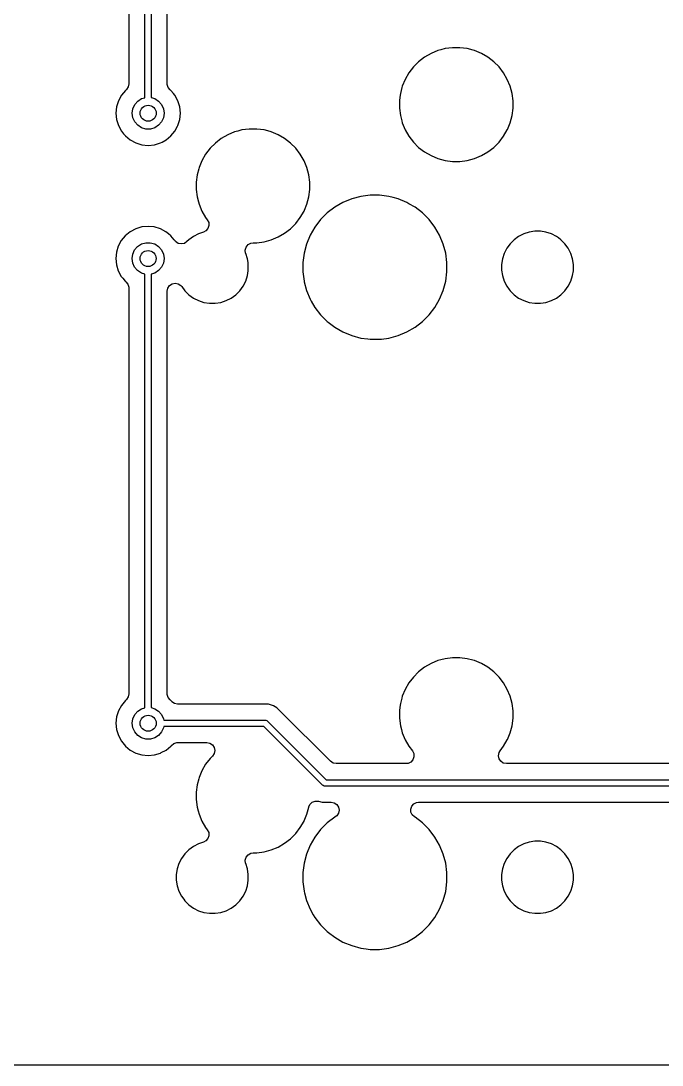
# Model space of a CAD drawing. Extents: x 17 to 170, y -181 to -32.
# Drawn here: x 57.27 to 77.3, y -113.8 to -81.19 of the extents above; entities that cross this region are included whole.
import ezdxf

# ---------------------------------------------------------------- set-up
doc = ezdxf.new("R2010")
doc.units = 0
doc.layers.add('BLACK', color=7, linetype='CONTINUOUS')

msp = doc.modelspace()

# ---------------------------------------------------------------- linework, layer by layer
at = {"layer": 'BLACK', "linetype": 'CONTINUOUS'}
for p, q in [((61.138174, -83.590678), (61.138174, -70.050393)), ((61.338174, -70.050393), (61.338174, -83.588533)), ((60.637674, -70.483192), (60.637674, -83.159804)), ((61.838674, -83.15381), (61.838674, -70.580516)), ((70.293051, -82.12012), (70.078041, -82.209179)), ((70.383832, -82.095795), (70.293051, -82.12012)), ((70.517874, -82.059879), (70.383832, -82.095795)), ((70.517878, -82.059878), (70.517874, -82.059879)), ((70.51788, -82.059878), (70.517878, -82.059878)), ((70.748628, -82.0295), (70.51788, -82.059878)), ((70.981372, -82.0295), (70.748628, -82.0295)), ((71.212119, -82.059878), (70.981372, -82.0295)), ((71.212126, -82.059879), (71.212119, -82.059878)), ((71.39675, -82.109349), (71.212126, -82.059879)), ((71.436948, -82.12012), (71.39675, -82.109349)), ((71.651958, -82.209179), (71.436948, -82.12012)), ((69.691815, -82.467247), (69.527247, -82.631815)), ((69.691819, -82.467244), (69.691815, -82.467247)), ((69.876467, -82.325558), (69.691819, -82.467244)), ((70.078032, -82.209184), (69.876467, -82.325558)), ((70.078041, -82.209179), (70.078032, -82.209184)), ((71.651967, -82.209184), (71.651958, -82.209179)), ((71.651969, -82.209185), (71.651967, -82.209184)), ((71.853532, -82.325558), (71.651969, -82.209185)), ((72.038181, -82.467244), (71.853532, -82.325558)), ((72.202756, -82.631819), (72.038181, -82.467244)), ((69.385558, -82.816467), (69.269184, -83.018032)), ((69.527244, -82.631819), (69.385558, -82.816467)), ((69.527247, -82.631815), (69.527244, -82.631819)), ((72.344442, -82.816468), (72.202756, -82.631819)), ((72.460815, -83.018031), (72.344442, -82.816468)), ((69.269179, -83.018041), (69.18012, -83.233051)), ((69.269184, -83.018032), (69.269179, -83.018041)), ((72.460815, -83.018032), (72.460815, -83.018031)), ((72.46082, -83.018041), (72.460815, -83.018032)), ((72.549879, -83.233051), (72.46082, -83.018041)), ((60.530945, -83.365162), (60.405914, -83.517511)), ((60.546639, -83.352283), (60.530945, -83.365162)), ((60.564744, -83.335874), (60.546639, -83.352283)), ((60.61872, -83.255092), (60.564744, -83.335874)), ((60.637674, -83.159804), (60.61872, -83.255092)), ((61.839873, -83.178212), (61.838674, -83.15381)), ((61.868074, -83.271184), (61.839873, -83.178212)), ((61.929707, -83.346287), (61.868074, -83.271184)), ((61.952702, -83.365159), (61.929707, -83.346287)), ((61.952709, -83.365165), (61.952702, -83.365159)), ((62.029295, -83.458485), (61.952709, -83.365165)), ((62.077737, -83.517511), (62.029295, -83.458485)), ((69.119878, -83.45788), (69.104317, -83.576079)), ((69.119879, -83.457874), (69.119878, -83.457878)), ((69.119878, -83.457878), (69.119878, -83.45788)), ((69.169797, -83.271578), (69.119879, -83.457874)), ((69.18012, -83.233051), (69.169797, -83.271578)), ((72.54988, -83.233055), (72.549879, -83.233051)), ((72.549882, -83.23306), (72.54988, -83.233055)), ((72.610121, -83.457874), (72.549882, -83.23306)), ((72.6405, -83.688628), (72.610121, -83.457874)), ((60.313011, -83.691322), (60.255801, -83.879916)), ((60.313014, -83.691314), (60.313011, -83.691322)), ((60.405914, -83.517511), (60.313014, -83.691314)), ((60.821199, -83.805728), (60.914396, -83.698173)), ((60.914396, -83.698173), (61.034118, -83.621232)), ((61.034118, -83.621232), (61.138174, -83.590678)), ((61.338174, -83.588533), (61.449534, -83.621232)), ((61.449534, -83.621232), (61.569256, -83.698173)), ((61.569256, -83.698173), (61.662453, -83.805728)), ((62.169201, -83.688628), (62.077737, -83.517511)), ((62.170637, -83.691314), (62.169201, -83.688628)), ((62.170638, -83.691318), (62.170637, -83.691314)), ((62.17064, -83.691321), (62.170638, -83.691318)), ((62.22785, -83.879916), (62.17064, -83.691321)), ((69.104317, -83.576079), (69.0895, -83.688628)), ((69.0895, -83.688628), (69.0895, -83.921372)), ((72.6405, -83.921372), (72.6405, -83.688628)), ((60.255801, -83.879916), (60.236485, -84.076048)), ((60.236485, -84.076048), (60.255801, -84.272179)), ((60.741826, -84.076048), (60.76208, -83.935182)), ((60.76208, -84.216914), (60.741826, -84.076048)), ((60.76208, -83.935182), (60.821199, -83.805728)), ((61.662453, -83.805728), (61.721572, -83.935182)), ((61.721572, -83.935182), (61.741826, -84.076048)), ((61.741826, -84.076048), (61.721572, -84.216914)), ((62.247167, -84.076048), (62.22785, -83.879916)), ((62.22785, -84.27218), (62.247167, -84.076048)), ((69.0895, -83.921372), (69.119879, -84.152126)), ((72.610121, -84.152126), (72.6405, -83.921372)), ((60.255801, -84.272179), (60.313011, -84.460773)), ((60.821199, -84.346368), (60.76208, -84.216914)), ((60.914396, -84.453923), (60.821199, -84.346368)), ((61.034118, -84.530864), (60.914396, -84.453923)), ((61.569256, -84.453923), (61.449534, -84.530864)), ((61.662453, -84.346368), (61.569256, -84.453923)), ((61.721572, -84.216914), (61.662453, -84.346368)), ((62.17064, -84.460775), (62.22785, -84.27218)), ((69.119879, -84.152126), (69.164179, -84.317454)), ((69.164179, -84.317454), (69.18012, -84.376948)), ((69.18012, -84.376948), (69.269179, -84.591958)), ((72.463583, -84.585288), (72.549879, -84.376948)), ((72.549879, -84.376945), (72.549882, -84.37694)), ((72.549879, -84.376948), (72.549879, -84.376945)), ((72.549882, -84.37694), (72.610121, -84.152126)), ((60.313011, -84.460773), (60.313014, -84.460781)), ((60.313014, -84.460781), (60.405914, -84.634584)), ((60.405914, -84.634584), (60.475824, -84.719769)), ((60.475824, -84.719769), (60.530943, -84.786931)), ((61.170669, -84.570959), (61.034118, -84.530864)), ((61.312983, -84.570959), (61.170669, -84.570959)), ((61.449534, -84.530864), (61.312983, -84.570959)), ((61.952709, -84.786931), (62.077736, -84.634586)), ((62.077736, -84.634586), (62.157692, -84.484999)), ((62.157692, -84.484999), (62.170637, -84.460781)), ((62.170637, -84.460779), (62.17064, -84.460775)), ((62.170637, -84.460781), (62.170637, -84.460779)), ((63.728032, -84.749184), (63.526467, -84.865558)), ((63.728041, -84.749179), (63.728032, -84.749184)), ((63.943051, -84.66012), (63.728041, -84.749179)), ((64.042116, -84.633576), (63.943051, -84.66012)), ((64.167874, -84.599879), (64.042116, -84.633576)), ((64.167878, -84.599878), (64.167874, -84.599879)), ((64.16788, -84.599878), (64.167878, -84.599878)), ((64.398628, -84.5695), (64.16788, -84.599878)), ((64.631372, -84.5695), (64.398628, -84.5695)), ((64.862119, -84.599878), (64.631372, -84.5695)), ((64.862126, -84.599879), (64.862119, -84.599878)), ((65.055271, -84.651632), (64.862126, -84.599879)), ((65.086948, -84.66012), (65.055271, -84.651632)), ((65.301958, -84.749179), (65.086948, -84.66012)), ((65.301967, -84.749184), (65.301958, -84.749179)), ((65.301969, -84.749185), (65.301967, -84.749184)), ((65.503532, -84.865558), (65.301969, -84.749185)), ((69.269179, -84.591958), (69.269184, -84.591967)), ((69.269184, -84.591967), (69.269185, -84.591969)), ((69.269185, -84.591969), (69.385558, -84.793532)), ((72.344442, -84.793532), (72.460815, -84.591969)), ((72.460815, -84.591969), (72.463583, -84.585288)), ((60.530943, -84.786931), (60.605399, -84.848036)), ((60.605399, -84.848036), (60.683289, -84.911959)), ((60.683289, -84.911959), (60.857092, -85.004859)), ((60.857092, -85.004859), (60.857096, -85.00486)), ((60.857096, -85.00486), (60.857099, -85.004862)), ((60.857099, -85.004862), (61.045694, -85.062072)), ((61.045694, -85.062072), (61.241826, -85.081389)), ((61.241826, -85.081389), (61.437958, -85.062072)), ((61.437958, -85.062072), (61.626553, -85.004862)), ((61.626553, -85.004862), (61.676472, -84.97818)), ((61.676472, -84.97818), (61.800362, -84.911959)), ((61.800361, -84.911959), (61.800364, -84.911958)), ((61.800362, -84.911959), (61.800361, -84.911959)), ((61.800364, -84.911958), (61.952709, -84.786931)), ((63.341815, -85.007247), (63.177247, -85.171815)), ((63.341819, -85.007244), (63.341815, -85.007247)), ((63.526467, -84.865558), (63.341819, -85.007244)), ((65.688181, -85.007244), (65.503532, -84.865558)), ((65.852756, -85.171819), (65.688181, -85.007244)), ((69.385558, -84.793532), (69.527244, -84.978181)), ((69.527244, -84.978181), (69.691819, -85.142756)), ((72.038181, -85.142756), (72.202756, -84.978181)), ((72.202756, -84.978181), (72.344442, -84.793532)), ((63.035558, -85.356467), (62.919184, -85.558032)), ((63.177244, -85.171819), (63.035558, -85.356467)), ((63.177247, -85.171815), (63.177244, -85.171819)), ((65.994442, -85.356468), (65.852756, -85.171819)), ((66.110815, -85.558031), (65.994442, -85.356468)), ((69.691819, -85.142756), (69.876468, -85.284442)), ((69.876468, -85.284442), (70.078031, -85.400815)), ((70.078031, -85.400815), (70.078034, -85.400816)), ((70.078034, -85.400816), (70.078041, -85.40082)), ((70.078041, -85.40082), (70.293051, -85.489879)), ((71.436948, -85.489879), (71.651958, -85.40082)), ((71.651958, -85.40082), (71.651961, -85.400818)), ((71.651961, -85.400818), (71.651969, -85.400815)), ((71.651969, -85.400815), (71.853532, -85.284442)), ((71.853532, -85.284442), (72.038181, -85.142756)), ((62.919179, -85.558041), (62.83012, -85.773051)), ((62.919184, -85.558032), (62.919179, -85.558041)), ((66.110815, -85.558032), (66.110815, -85.558031)), ((66.11082, -85.558041), (66.110815, -85.558032)), ((66.199879, -85.773051), (66.11082, -85.558041)), ((70.293051, -85.489879), (70.293055, -85.48988)), ((70.293055, -85.48988), (70.29306, -85.489882)), ((70.29306, -85.489882), (70.517874, -85.550121)), ((70.517874, -85.550121), (70.748628, -85.5805)), ((70.748628, -85.5805), (70.981372, -85.5805)), ((70.981372, -85.5805), (71.212126, -85.550121)), ((71.212126, -85.550121), (71.43694, -85.489882)), ((71.43694, -85.489882), (71.436945, -85.489879)), ((71.436945, -85.489879), (71.436948, -85.489879)), ((62.769775, -85.998663), (62.7395, -86.228628)), ((62.769878, -85.99788), (62.769775, -85.998663)), ((62.769879, -85.997874), (62.769878, -85.997878)), ((62.769878, -85.997878), (62.769878, -85.99788)), ((62.819797, -85.811578), (62.769879, -85.997874)), ((62.83012, -85.773051), (62.819797, -85.811578)), ((66.19988, -85.773055), (66.199879, -85.773051)), ((66.199882, -85.77306), (66.19988, -85.773055)), ((66.260121, -85.997874), (66.199882, -85.77306)), ((66.2905, -86.228628), (66.260121, -85.997874)), ((62.7395, -86.228628), (62.7395, -86.461372)), ((66.2905, -86.461372), (66.2905, -86.228628)), ((62.7395, -86.461372), (62.769879, -86.692126)), ((62.769879, -86.692126), (62.81171, -86.84824)), ((66.199882, -86.91694), (66.260121, -86.692126)), ((66.260121, -86.692126), (66.2905, -86.461372)), ((67.885011, -86.673006), (67.600049, -86.74936)), ((68.177493, -86.6345), (67.885011, -86.673006)), ((68.177494, -86.6345), (68.177493, -86.6345)), ((68.472506, -86.6345), (68.177494, -86.6345)), ((68.472507, -86.6345), (68.472506, -86.6345)), ((68.764989, -86.673006), (68.472507, -86.6345)), ((68.764993, -86.673007), (68.764988, -86.673006)), ((68.764988, -86.673006), (68.764989, -86.673006)), ((68.899452, -86.709035), (68.764993, -86.673007)), ((69.04995, -86.74936), (68.899452, -86.709035)), ((62.81171, -86.84824), (62.83012, -86.916948)), ((62.83012, -86.916948), (62.919179, -87.131958)), ((66.122221, -87.104434), (66.199879, -86.916948)), ((66.199879, -86.916945), (66.199882, -86.91694)), ((66.199879, -86.916948), (66.199879, -86.916945)), ((67.072005, -87.009762), (66.837963, -87.189349)), ((67.07201, -87.009759), (67.072005, -87.009762)), ((67.327496, -86.862255), (67.07201, -87.009759)), ((67.3275, -86.862253), (67.327496, -86.862255)), ((67.600049, -86.74936), (67.3275, -86.862253)), ((69.322499, -86.862253), (69.04995, -86.74936)), ((69.322503, -86.862255), (69.322499, -86.862253)), ((69.322505, -86.862256), (69.322503, -86.862255)), ((69.322507, -86.862257), (69.322505, -86.862256)), ((69.389551, -86.900965), (69.322507, -86.862257)), ((69.577989, -87.009759), (69.389551, -86.900965)), ((69.577994, -87.009762), (69.577989, -87.009759)), ((69.812036, -87.189349), (69.577994, -87.009762)), ((62.919179, -87.131958), (62.919184, -87.131967)), ((62.919184, -87.131967), (62.919185, -87.131969)), ((62.919185, -87.131969), (63.035558, -87.333532)), ((63.035558, -87.333532), (63.03556, -87.333535)), ((63.03556, -87.333535), (63.035561, -87.333536)), ((63.035561, -87.333536), (63.088925, -87.403082)), ((65.852756, -87.518181), (65.994442, -87.333532)), ((65.994442, -87.333532), (66.110815, -87.131969)), ((66.110815, -87.131969), (66.122221, -87.104434)), ((66.837963, -87.189349), (66.629349, -87.397963)), ((69.812037, -87.18935), (69.812036, -87.189349)), ((69.812042, -87.189354), (69.812037, -87.18935)), ((70.020646, -87.397958), (69.812042, -87.189354)), ((60.85344, -87.68514), (60.679637, -87.77804)), ((60.853448, -87.685137), (60.85344, -87.68514)), ((61.042042, -87.627927), (60.853448, -87.685137)), ((61.238174, -87.608611), (61.042042, -87.627927)), ((61.434305, -87.627927), (61.238174, -87.608611)), ((61.622899, -87.685137), (61.434305, -87.627927)), ((61.622907, -87.68514), (61.622899, -87.685137)), ((61.79671, -87.77804), (61.622907, -87.68514)), ((63.10702, -87.679163), (63.042961, -87.752208)), ((63.088925, -87.403082), (63.131896, -87.490217)), ((63.13825, -87.587164), (63.10702, -87.679163)), ((63.131896, -87.490217), (63.13825, -87.587164)), ((65.503532, -87.824442), (65.688181, -87.682756)), ((65.688181, -87.682756), (65.852756, -87.518181)), ((66.449759, -87.63201), (66.302255, -87.887496)), ((66.449762, -87.632005), (66.449759, -87.63201)), ((66.629349, -87.397963), (66.449762, -87.632005)), ((70.200238, -87.632006), (70.020646, -87.397958)), ((70.347743, -87.887493), (70.200238, -87.632006)), ((60.527288, -87.903072), (60.402262, -88.055415)), ((60.527294, -87.903066), (60.527288, -87.903072)), ((60.679637, -87.77804), (60.527294, -87.903066)), ((61.871718, -87.839598), (61.79671, -87.77804)), ((61.949057, -87.903069), (61.871718, -87.839598)), ((62.05037, -88.026519), (61.949057, -87.903069)), ((62.081845, -88.064871), (62.05037, -88.026519)), ((62.511783, -88.026519), (62.452368, -88.085934)), ((62.511787, -88.026516), (62.511783, -88.026519)), ((62.65511, -87.922385), (62.511787, -88.026516)), ((62.812947, -87.841963), (62.65511, -87.922385)), ((62.812965, -87.841955), (62.812947, -87.841963)), ((62.968325, -87.791476), (62.812965, -87.841955)), ((63.042961, -87.752208), (62.968325, -87.791476)), ((64.862126, -88.090121), (65.08694, -88.029882)), ((65.08694, -88.029882), (65.086945, -88.029879)), ((65.086945, -88.029879), (65.086948, -88.029879)), ((65.086948, -88.029879), (65.301958, -87.94082)), ((65.301958, -87.94082), (65.301961, -87.940818)), ((65.301961, -87.940818), (65.301969, -87.940815)), ((65.301969, -87.940815), (65.503532, -87.824442)), ((66.302253, -87.8875), (66.18936, -88.160049)), ((66.302255, -87.887496), (66.302253, -87.8875)), ((70.460639, -88.160048), (70.347743, -87.887493)), ((72.671789, -88.026514), (72.546514, -88.151789)), ((72.81511, -87.922385), (72.671789, -88.026514)), ((72.972947, -87.841963), (72.81511, -87.922385)), ((72.972956, -87.841959), (72.972947, -87.841963)), ((72.972958, -87.841958), (72.972956, -87.841958)), ((72.972956, -87.841958), (72.972956, -87.841959)), ((73.141445, -87.787214), (72.972958, -87.841958)), ((73.141448, -87.787213), (73.141445, -87.787214)), ((73.14145, -87.787213), (73.141448, -87.787213)), ((73.141456, -87.787211), (73.14145, -87.787213)), ((73.316411, -87.7595), (73.141456, -87.787211)), ((73.316421, -87.7595), (73.316411, -87.7595)), ((73.493579, -87.7595), (73.316421, -87.7595)), ((73.493588, -87.7595), (73.493579, -87.7595)), ((73.668543, -87.787211), (73.493588, -87.7595)), ((73.668549, -87.787213), (73.668543, -87.787211)), ((73.668555, -87.787214), (73.668549, -87.787213)), ((73.837042, -87.841958), (73.668555, -87.787214)), ((73.83705, -87.841962), (73.837042, -87.841958)), ((73.837052, -87.841963), (73.83705, -87.841962)), ((73.994889, -87.922385), (73.837052, -87.841963)), ((74.057217, -87.967669), (73.994889, -87.922385)), ((74.138214, -88.026517), (74.057217, -87.967669)), ((74.263483, -88.151786), (74.138214, -88.026517)), ((60.309359, -88.229226), (60.252149, -88.41782)), ((60.309362, -88.229218), (60.309359, -88.229226)), ((60.402262, -88.055415), (60.309362, -88.229218)), ((60.758428, -88.473086), (60.817547, -88.343632)), ((60.817547, -88.343632), (60.910744, -88.236077)), ((60.910744, -88.236077), (61.030466, -88.159136)), ((61.030466, -88.159136), (61.167017, -88.119041)), ((61.167017, -88.119041), (61.309331, -88.119041)), ((61.309331, -88.119041), (61.445882, -88.159136)), ((61.445882, -88.159136), (61.565604, -88.236077)), ((61.565604, -88.236077), (61.658801, -88.343632)), ((61.658801, -88.343632), (61.71792, -88.473086)), ((62.082502, -88.064331), (62.081845, -88.064871)), ((62.100229, -88.085931), (62.082502, -88.064331)), ((62.18101, -88.139908), (62.100229, -88.085931)), ((62.276298, -88.158863), (62.18101, -88.139908)), ((62.371586, -88.13991), (62.276298, -88.158863)), ((62.452368, -88.085934), (62.371586, -88.13991)), ((64.274507, -88.349962), (64.300879, -88.256455)), ((64.285925, -88.446444), (64.274507, -88.349962)), ((64.300879, -88.256455), (64.361028, -88.180158)), ((64.361028, -88.180158), (64.445795, -88.132686)), ((64.445795, -88.132686), (64.522739, -88.1205)), ((64.522739, -88.1205), (64.631372, -88.1205)), ((64.631372, -88.1205), (64.862126, -88.090121)), ((66.18936, -88.160049), (66.113006, -88.445011)), ((70.536993, -88.445007), (70.460639, -88.160048)), ((72.442385, -88.29511), (72.361963, -88.452947)), ((72.546514, -88.151789), (72.442385, -88.29511)), ((74.367614, -88.29511), (74.263483, -88.151786)), ((74.448042, -88.452958), (74.367614, -88.29511)), ((60.252149, -88.41782), (60.232833, -88.613952)), ((60.232833, -88.613952), (60.252149, -88.810083)), ((60.738174, -88.613952), (60.758428, -88.473086)), ((60.758428, -88.754818), (60.738174, -88.613952)), ((61.71792, -88.473086), (61.738174, -88.613952)), ((61.738174, -88.613952), (61.71792, -88.754818)), ((64.28804, -88.452955), (64.285925, -88.446444)), ((64.288042, -88.452958), (64.28804, -88.452955)), ((64.342786, -88.621445), (64.288042, -88.452958)), ((64.342787, -88.621454), (64.342786, -88.621445)), ((64.342788, -88.621456), (64.342787, -88.621454)), ((64.361167, -88.737493), (64.342788, -88.621456)), ((66.113006, -88.445011), (66.0745, -88.737493)), ((70.5755, -88.737494), (70.536993, -88.445007)), ((72.307211, -88.621456), (72.2795, -88.796411)), ((72.307213, -88.62145), (72.307211, -88.621456)), ((72.307214, -88.621445), (72.307213, -88.621448)), ((72.307213, -88.621448), (72.307213, -88.62145)), ((72.361958, -88.452958), (72.307214, -88.621445)), ((72.361963, -88.452947), (72.361958, -88.452956)), ((72.361958, -88.452956), (72.361958, -88.452958)), ((74.502786, -88.621445), (74.448042, -88.452958)), ((74.502787, -88.621454), (74.502786, -88.621445)), ((74.502788, -88.621456), (74.502787, -88.621454)), ((74.530499, -88.796411), (74.502788, -88.621456)), ((60.252149, -88.810083), (60.309359, -88.998677)), ((60.309359, -88.998677), (60.309362, -88.998685)), ((60.309362, -88.998685), (60.402262, -89.172488)), ((60.817547, -88.884272), (60.758428, -88.754818)), ((60.910744, -88.991827), (60.817547, -88.884272)), ((61.030466, -89.068768), (60.910744, -88.991827)), ((61.565604, -88.991827), (61.445882, -89.068768)), ((61.658801, -88.884272), (61.565604, -88.991827)), ((61.71792, -88.754818), (61.658801, -88.884272)), ((64.342786, -89.148555), (64.366524, -88.998685)), ((64.370499, -88.796411), (64.361167, -88.737493)), ((64.366524, -88.998685), (64.370499, -88.973588)), ((64.3705, -88.796423), (64.370499, -88.796411)), ((64.370499, -88.973588), (64.3705, -88.973576)), ((64.3705, -88.973576), (64.3705, -88.796423)), ((66.0745, -88.737493), (66.0745, -89.032506)), ((70.5755, -88.796411), (70.5755, -88.737494)), ((70.5755, -89.032506), (70.5755, -88.796411)), ((72.2795, -88.796411), (72.2795, -88.973588)), ((72.2795, -88.973588), (72.307211, -89.148543)), ((74.502786, -89.148555), (74.526524, -88.998685)), ((74.526524, -88.998685), (74.530499, -88.973588)), ((74.5305, -88.796423), (74.530499, -88.796411)), ((74.530499, -88.973588), (74.5305, -88.973576)), ((74.5305, -88.973576), (74.5305, -88.796423)), ((60.402262, -89.172488), (60.451206, -89.232126)), ((60.451206, -89.232126), (60.527291, -89.324835)), ((60.527291, -89.324835), (60.546639, -89.340714)), ((60.546639, -89.340714), (60.608272, -89.415814)), ((61.138174, -89.100393), (61.030466, -89.068768)), ((61.138174, -102.640678), (61.138174, -89.100393)), ((61.445882, -89.068768), (61.338174, -89.100393)), ((61.338174, -89.100393), (61.338174, -102.638533)), ((64.207614, -89.47489), (64.288042, -89.317042)), ((64.288042, -89.317042), (64.342786, -89.148555)), ((66.0745, -89.032506), (66.112985, -89.324831)), ((66.112985, -89.324831), (66.113007, -89.324993)), ((66.113007, -89.324993), (66.117219, -89.340712)), ((66.117219, -89.340712), (66.18936, -89.60995)), ((70.460639, -89.609952), (70.536993, -89.324993)), ((70.536993, -89.324993), (70.5755, -89.032506)), ((72.307211, -89.148543), (72.307213, -89.148549)), ((72.307213, -89.148549), (72.307214, -89.148555)), ((72.307214, -89.148555), (72.361958, -89.317042)), ((72.361958, -89.317042), (72.361959, -89.317043)), ((72.361959, -89.317043), (72.361963, -89.317052)), ((72.361963, -89.317052), (72.442385, -89.474889)), ((74.367614, -89.47489), (74.448042, -89.317042)), ((74.448042, -89.317042), (74.502786, -89.148555)), ((60.608272, -89.415814), (60.636475, -89.508786)), ((60.636475, -89.508786), (60.637674, -89.533192)), ((60.637674, -89.533192), (60.637674, -102.209804)), ((61.838674, -89.630516), (61.857628, -89.535228)), ((61.838674, -102.20381), (61.838674, -89.630516)), ((61.857628, -89.535228), (61.911604, -89.454446)), ((61.911604, -89.454446), (61.992386, -89.40047)), ((61.992386, -89.40047), (62.087674, -89.381516)), ((62.087674, -89.381516), (62.182962, -89.40047)), ((62.182962, -89.40047), (62.263744, -89.454446)), ((62.263744, -89.454446), (62.289118, -89.484155)), ((62.289118, -89.484155), (62.386517, -89.618214)), ((62.386517, -89.618214), (62.511786, -89.743483)), ((63.978214, -89.743483), (64.103483, -89.618214)), ((64.103483, -89.618214), (64.207614, -89.47489)), ((66.18936, -89.60995), (66.302253, -89.882499)), ((70.347743, -89.882507), (70.460639, -89.609952)), ((72.442385, -89.474889), (72.518356, -89.579454)), ((72.518356, -89.579454), (72.546517, -89.618214)), ((72.546517, -89.618214), (72.671786, -89.743483)), ((74.138214, -89.743483), (74.263483, -89.618214)), ((74.263483, -89.618214), (74.367614, -89.47489)), ((62.511786, -89.743483), (62.65511, -89.847614)), ((62.65511, -89.847614), (62.812958, -89.928042)), ((62.812958, -89.928042), (62.981445, -89.982786)), ((62.981445, -89.982786), (62.981454, -89.982787)), ((62.981454, -89.982787), (62.981456, -89.982788)), ((62.981456, -89.982788), (63.156411, -90.010499)), ((63.333588, -90.010499), (63.508543, -89.982788)), ((63.508543, -89.982787), (63.508555, -89.982786)), ((63.508543, -89.982788), (63.508543, -89.982787)), ((63.508555, -89.982786), (63.677042, -89.928042)), ((63.677042, -89.928042), (63.83489, -89.847614)), ((63.83489, -89.847614), (63.978214, -89.743483)), ((66.302253, -89.882499), (66.302255, -89.882503)), ((66.302255, -89.882503), (66.302257, -89.882507)), ((66.302257, -89.882507), (66.33723, -89.943082)), ((66.33723, -89.943082), (66.449759, -90.137989)), ((70.200238, -90.137994), (70.347743, -89.882507)), ((72.671786, -89.743483), (72.81511, -89.847614)), ((72.81511, -89.847614), (72.972958, -89.928042)), ((72.972958, -89.928042), (73.141445, -89.982786)), ((73.141445, -89.982786), (73.141454, -89.982787)), ((73.141454, -89.982787), (73.141456, -89.982788)), ((73.141456, -89.982788), (73.316411, -90.010499)), ((73.493588, -90.010499), (73.668543, -89.982788)), ((73.668543, -89.982787), (73.668555, -89.982786)), ((73.668543, -89.982788), (73.668543, -89.982787)), ((73.668555, -89.982786), (73.837042, -89.928042)), ((73.837042, -89.928042), (73.99489, -89.847614)), ((73.99489, -89.847614), (74.138214, -89.743483)), ((63.156411, -90.010499), (63.156418, -90.010499)), ((63.156418, -90.010499), (63.156421, -90.0105)), ((63.156421, -90.0105), (63.156424, -90.0105)), ((63.156424, -90.0105), (63.333576, -90.0105)), ((63.333576, -90.0105), (63.333579, -90.0105)), ((63.333579, -90.0105), (63.333582, -90.010499)), ((63.333582, -90.010499), (63.333588, -90.010499)), ((66.449759, -90.137989), (66.449762, -90.137994)), ((66.449762, -90.137994), (66.628417, -90.370822)), ((70.020646, -90.372042), (70.200238, -90.137994)), ((73.316411, -90.010499), (73.316418, -90.010499)), ((73.316418, -90.010499), (73.316421, -90.0105)), ((73.316421, -90.0105), (73.316424, -90.0105)), ((73.316424, -90.0105), (73.493576, -90.0105)), ((73.493576, -90.0105), (73.493579, -90.0105)), ((73.493579, -90.0105), (73.493582, -90.010499)), ((73.493582, -90.010499), (73.493588, -90.010499)), ((66.628417, -90.370822), (66.629354, -90.372042)), ((66.629354, -90.372042), (66.837958, -90.580646)), ((66.837958, -90.580646), (66.837962, -90.580649)), ((66.837962, -90.580649), (66.837963, -90.58065)), ((66.837963, -90.58065), (66.869703, -90.605005)), ((66.869703, -90.605005), (67.072006, -90.760238)), ((69.577994, -90.760238), (69.812042, -90.580646)), ((69.812042, -90.580646), (70.020646, -90.372042)), ((67.072006, -90.760238), (67.327493, -90.907743)), ((67.327493, -90.907743), (67.600048, -91.020639)), ((69.049952, -91.020639), (69.322507, -90.907743)), ((69.322507, -90.907743), (69.577994, -90.760238)), ((67.600048, -91.020639), (67.885007, -91.096993)), ((67.885007, -91.096993), (68.104372, -91.125873)), ((68.104372, -91.125873), (68.177493, -91.1355)), ((68.177493, -91.1355), (68.177494, -91.1355)), ((68.177494, -91.1355), (68.472507, -91.1355)), ((68.472507, -91.1355), (68.535102, -91.127259)), ((68.535102, -91.127259), (68.764993, -91.096993)), ((68.764993, -91.096993), (69.049952, -91.020639)), ((70.748628, -101.0795), (70.51788, -101.109878)), ((70.981372, -101.0795), (70.748628, -101.0795)), ((71.212119, -101.109878), (70.981372, -101.0795)), ((69.876467, -101.375558), (69.691819, -101.517244)), ((70.078032, -101.259184), (69.876467, -101.375558)), ((70.078041, -101.259179), (70.078032, -101.259184)), ((70.293051, -101.17012), (70.078041, -101.259179)), ((70.383832, -101.145795), (70.293051, -101.17012)), ((70.517874, -101.109879), (70.383832, -101.145795)), ((70.517878, -101.109878), (70.517874, -101.109879)), ((70.51788, -101.109878), (70.517878, -101.109878)), ((71.212126, -101.109879), (71.212119, -101.109878)), ((71.384236, -101.155996), (71.212126, -101.109879)), ((71.436948, -101.17012), (71.384236, -101.155996)), ((71.651958, -101.259179), (71.436948, -101.17012)), ((71.651967, -101.259184), (71.651958, -101.259179)), ((71.651969, -101.259185), (71.651967, -101.259184)), ((71.853532, -101.375558), (71.651969, -101.259185)), ((72.038181, -101.517244), (71.853532, -101.375558)), ((69.527244, -101.681819), (69.385558, -101.866467)), ((69.527247, -101.681815), (69.527244, -101.681819)), ((69.691815, -101.517247), (69.527247, -101.681815)), ((69.691819, -101.517244), (69.691815, -101.517247)), ((72.202756, -101.681819), (72.038181, -101.517244)), ((72.344442, -101.866468), (72.202756, -101.681819)), ((69.385558, -101.866467), (69.269184, -102.068032)), ((72.460815, -102.068031), (72.344442, -101.866468)), ((60.564744, -102.385874), (60.546639, -102.402283)), ((60.61872, -102.305092), (60.564744, -102.385874)), ((60.637674, -102.209804), (60.61872, -102.305092)), ((61.839873, -102.228212), (61.838674, -102.20381)), ((61.868074, -102.321184), (61.839873, -102.228212)), ((61.929707, -102.396287), (61.868074, -102.321184)), ((69.164709, -102.340568), (69.119879, -102.507874)), ((69.18012, -102.283051), (69.164709, -102.340568)), ((69.269179, -102.068041), (69.18012, -102.283051)), ((69.269184, -102.068032), (69.269179, -102.068041)), ((72.460815, -102.068032), (72.460815, -102.068031)), ((72.46082, -102.068041), (72.460815, -102.068032)), ((72.549879, -102.283051), (72.46082, -102.068041)), ((72.54988, -102.283055), (72.549879, -102.283051)), ((72.549882, -102.28306), (72.54988, -102.283055)), ((72.610121, -102.507874), (72.549882, -102.28306)), ((60.405914, -102.567511), (60.313014, -102.741314)), ((60.530945, -102.415162), (60.405914, -102.567511)), ((60.546639, -102.402283), (60.530945, -102.415162)), ((60.914396, -102.748173), (61.034118, -102.671232)), ((61.034118, -102.671232), (61.138174, -102.640678)), ((61.338174, -102.638533), (61.449534, -102.671232)), ((61.449534, -102.671232), (61.569256, -102.748173)), ((61.952709, -102.415165), (61.929707, -102.396287)), ((61.968587, -102.434512), (61.952709, -102.415165)), ((61.984997, -102.452618), (61.968587, -102.434512)), ((62.065779, -102.506594), (61.984997, -102.452618)), ((62.161067, -102.525548), (62.065779, -102.506594)), ((64.803364, -102.525548), (62.161067, -102.525548)), ((64.80338, -102.525547), (64.803364, -102.525548)), ((64.818641, -102.525547), (64.80338, -102.525547)), ((64.976755, -102.525547), (64.818641, -102.525547)), ((65.005088, -102.533139), (64.976755, -102.525547)), ((65.129482, -102.56647), (65.005088, -102.533139)), ((65.129485, -102.566472), (65.129482, -102.56647)), ((65.158037, -102.582956), (65.129485, -102.566472)), ((65.158039, -102.582958), (65.158037, -102.582956)), ((65.266414, -102.645528), (65.158039, -102.582958)), ((65.378218, -102.757332), (65.266414, -102.645528)), ((69.104317, -102.626079), (69.0895, -102.738628)), ((69.119878, -102.50788), (69.104317, -102.626079)), ((69.119879, -102.507874), (69.119878, -102.507878)), ((69.119878, -102.507878), (69.119878, -102.50788)), ((72.6405, -102.738628), (72.610121, -102.507874)), ((60.255801, -102.929916), (60.236485, -103.126048)), ((60.313011, -102.741322), (60.255801, -102.929916)), ((60.313014, -102.741314), (60.313011, -102.741322)), ((60.741826, -103.126048), (60.76208, -102.985182)), ((60.76208, -102.985182), (60.821199, -102.855728)), ((60.821199, -102.855728), (60.914396, -102.748173)), ((61.569256, -102.748173), (61.662453, -102.855728)), ((61.662453, -102.855728), (61.721572, -102.985182)), ((61.721572, -102.985182), (61.727448, -103.026048)), ((61.727448, -103.026048), (64.897698, -103.026048)), ((64.897698, -103.026048), (64.917207, -103.027969)), ((64.917207, -103.027969), (64.953255, -103.042901)), ((65.378219, -102.757334), (65.378218, -102.757332)), ((66.935183, -104.314297), (65.378219, -102.757334)), ((69.0895, -102.738628), (69.0895, -102.971372)), ((69.0895, -102.971372), (69.119879, -103.202126)), ((72.610121, -103.202126), (72.6405, -102.971372)), ((72.6405, -102.971372), (72.6405, -102.738628)), ((60.236485, -103.126048), (60.255801, -103.322179)), ((60.255801, -103.322179), (60.313011, -103.510773)), ((60.76208, -103.266914), (60.741826, -103.126048)), ((60.821199, -103.396368), (60.76208, -103.266914)), ((61.721572, -103.266914), (61.662453, -103.396368)), ((61.727448, -103.226048), (61.721572, -103.266914)), ((64.856276, -103.226048), (61.727448, -103.226048)), ((66.688667, -105.058438), (64.856276, -103.226048)), ((64.953255, -103.042901), (64.968409, -103.055337)), ((64.968409, -103.055337), (66.800798, -104.887727)), ((69.119879, -103.202126), (69.152048, -103.32218)), ((69.152048, -103.32218), (69.18012, -103.426948)), ((72.549882, -103.42694), (72.610121, -103.202126)), ((60.313011, -103.510773), (60.313014, -103.510781)), ((60.313014, -103.510781), (60.405914, -103.684584)), ((60.405914, -103.684584), (60.449676, -103.737908)), ((60.914396, -103.503923), (60.821199, -103.396368)), ((61.034118, -103.580864), (60.914396, -103.503923)), ((61.170669, -103.620959), (61.034118, -103.580864)), ((61.312983, -103.620959), (61.170669, -103.620959)), ((61.449534, -103.580864), (61.312983, -103.620959)), ((61.569256, -103.503923), (61.449534, -103.580864)), ((61.662453, -103.396368), (61.569256, -103.503923)), ((69.18012, -103.426948), (69.269179, -103.641958)), ((69.269179, -103.641958), (69.269184, -103.641967)), ((69.269184, -103.641967), (69.269185, -103.641969)), ((69.269185, -103.641969), (69.385558, -103.843532)), ((72.344442, -103.843532), (72.460815, -103.641969)), ((72.460815, -103.641969), (72.463583, -103.635288)), ((72.463583, -103.635288), (72.549879, -103.426948)), ((72.549879, -103.426945), (72.549882, -103.42694)), ((72.549879, -103.426948), (72.549879, -103.426945)), ((60.449676, -103.737908), (60.530943, -103.836931)), ((60.530943, -103.836931), (60.610468, -103.902196)), ((60.610468, -103.902196), (60.683289, -103.961959)), ((60.683289, -103.961959), (60.857092, -104.054859)), ((61.64886, -104.042939), (61.800362, -103.961959)), ((61.800361, -103.961959), (61.800364, -103.961958)), ((61.800362, -103.961959), (61.800361, -103.961959)), ((61.800364, -103.961958), (61.952709, -103.836931)), ((61.952709, -103.836931), (61.968588, -103.817582)), ((61.968588, -103.817582), (62.043688, -103.75595)), ((62.043688, -103.75595), (62.13666, -103.727747)), ((62.13666, -103.727747), (62.161066, -103.726548)), ((62.161066, -103.726548), (63.071375, -103.726548)), ((63.071375, -103.726548), (63.166663, -103.745502)), ((63.166663, -103.745502), (63.247445, -103.799478)), ((63.247445, -103.799478), (63.301421, -103.88026)), ((63.301421, -103.88026), (63.320375, -103.975548)), ((63.320375, -103.975548), (63.301421, -104.070836)), ((69.385558, -103.843532), (69.495373, -103.986646)), ((69.495373, -103.986646), (69.538343, -104.073781)), ((72.202126, -104.042939), (72.234625, -103.986648)), ((72.234625, -103.986648), (72.344442, -103.843532)), ((60.857092, -104.054859), (60.857096, -104.05486)), ((60.857096, -104.05486), (60.857099, -104.054862)), ((60.857099, -104.054862), (61.045694, -104.112072)), ((61.045694, -104.112072), (61.241826, -104.131389)), ((61.241826, -104.131389), (61.437958, -104.112072)), ((61.437958, -104.112072), (61.626553, -104.054862)), ((61.626553, -104.054862), (61.64886, -104.042939)), ((63.177244, -104.221819), (63.035558, -104.406467)), ((63.177247, -104.221815), (63.177244, -104.221819)), ((63.247445, -104.151618), (63.177247, -104.221815)), ((63.301421, -104.070836), (63.247445, -104.151618)), ((67.015965, -104.368273), (66.935183, -104.314297)), ((69.44941, -104.335772), (69.362274, -104.378742)), ((69.513468, -104.262727), (69.44941, -104.335772)), ((69.544698, -104.170728), (69.513468, -104.262727)), ((69.538343, -104.073781), (69.544698, -104.170728)), ((72.183172, -104.138227), (72.202126, -104.042939)), ((72.202126, -104.233515), (72.183172, -104.138227)), ((72.256102, -104.314297), (72.202126, -104.233515)), ((72.336884, -104.368273), (72.256102, -104.314297)), ((62.919179, -104.608041), (62.83012, -104.823051)), ((62.919184, -104.608032), (62.919179, -104.608041)), ((63.035558, -104.406467), (62.919184, -104.608032)), ((67.111253, -104.387227), (67.015965, -104.368273)), ((69.297828, -104.387227), (67.111253, -104.387227)), ((69.362274, -104.378742), (69.297828, -104.387227)), ((72.432172, -104.387227), (72.336884, -104.368273)), ((85.452729, -104.387227), (72.432172, -104.387227)), ((62.819797, -104.861578), (62.769879, -105.047874)), ((62.83012, -104.823051), (62.819797, -104.861578)), ((66.800798, -104.887727), (89.672049, -104.887727)), ((62.769879, -105.047874), (62.7395, -105.278628)), ((62.7395, -105.278628), (62.7395, -105.511372)), ((66.70382, -105.070874), (66.688667, -105.058438)), ((66.739868, -105.085806), (66.70382, -105.070874)), ((66.759377, -105.087727), (66.739868, -105.085806)), ((89.630627, -105.087727), (66.759377, -105.087727)), ((62.7395, -105.511372), (62.769879, -105.742126)), ((66.295384, -105.660671), (66.363895, -105.591785)), ((66.363895, -105.591785), (66.453553, -105.554361)), ((66.453553, -105.554361), (66.550707, -105.554096)), ((66.550707, -105.554096), (66.567224, -105.557923)), ((66.567224, -105.557923), (66.68032, -105.588228)), ((66.68032, -105.588228), (66.680321, -105.588228)), ((66.680321, -105.588228), (66.853696, -105.588228)), ((66.853696, -105.588228), (66.853712, -105.588227)), ((66.853712, -105.588227), (66.959448, -105.588227)), ((66.959448, -105.588227), (67.054736, -105.607181)), ((67.054736, -105.607181), (67.135518, -105.661157)), ((69.474911, -105.712729), (69.538969, -105.639683)), ((69.538969, -105.639683), (69.626104, -105.596712)), ((69.626104, -105.596712), (69.690552, -105.588227)), ((69.690552, -105.588227), (89.320174, -105.588227)), ((62.769879, -105.742126), (62.802048, -105.86218)), ((62.802048, -105.86218), (62.83012, -105.966948)), ((62.83012, -105.966948), (62.919179, -106.181958)), ((66.114204, -106.173789), (66.199879, -105.966948)), ((66.199879, -105.966945), (66.199882, -105.96694)), ((66.199879, -105.966948), (66.199879, -105.966945)), ((66.199882, -105.96694), (66.260121, -105.742126)), ((66.260121, -105.742119), (66.26223, -105.734252)), ((66.260121, -105.742126), (66.260121, -105.742119)), ((66.26223, -105.734252), (66.264851, -105.734954)), ((66.264851, -105.734954), (66.295384, -105.660671)), ((67.135518, -105.661157), (67.189494, -105.741939)), ((67.189494, -105.932515), (67.135518, -106.013297)), ((67.189494, -105.741939), (67.208448, -105.837227)), ((67.208448, -105.837227), (67.189494, -105.932515)), ((69.443682, -105.804728), (69.474911, -105.712729)), ((69.450037, -105.901675), (69.443682, -105.804728)), ((69.493008, -105.98881), (69.450037, -105.901675)), ((62.919179, -106.181958), (62.919184, -106.181967)), ((62.919184, -106.181967), (62.919185, -106.181969)), ((62.919185, -106.181969), (63.035558, -106.383532)), ((65.994442, -106.383532), (66.110815, -106.181969)), ((66.110815, -106.181969), (66.114204, -106.173789)), ((66.837963, -106.239349), (66.629349, -106.447963)), ((67.072005, -106.059762), (66.837963, -106.239349)), ((67.072016, -106.059755), (67.072005, -106.059762)), ((67.083946, -106.052868), (67.072016, -106.059755)), ((67.135518, -106.013297), (67.083946, -106.052868)), ((69.566054, -106.052868), (69.493008, -105.98881)), ((69.577983, -106.059755), (69.566054, -106.052868)), ((69.577994, -106.059762), (69.577983, -106.059755)), ((69.812036, -106.239349), (69.577994, -106.059762)), ((69.812037, -106.23935), (69.812036, -106.239349)), ((69.812042, -106.239354), (69.812037, -106.23935)), ((70.020646, -106.447958), (69.812042, -106.239354)), ((63.035558, -106.383532), (63.03556, -106.383535)), ((63.03556, -106.383535), (63.035561, -106.383536)), ((63.035561, -106.383536), (63.088925, -106.453082)), ((63.088925, -106.453082), (63.131896, -106.540217)), ((63.131896, -106.540217), (63.13825, -106.637164)), ((65.688181, -106.732756), (65.852756, -106.568181)), ((65.852756, -106.568181), (65.994442, -106.383532)), ((66.629349, -106.447963), (66.449762, -106.682005)), ((70.200238, -106.682006), (70.020646, -106.447958)), ((62.812947, -106.891963), (62.65511, -106.972385)), ((62.812965, -106.891955), (62.812947, -106.891963)), ((62.968325, -106.841476), (62.812965, -106.891955)), ((63.042961, -106.802208), (62.968325, -106.841476)), ((63.10702, -106.729163), (63.042961, -106.802208)), ((63.13825, -106.637164), (63.10702, -106.729163)), ((65.301969, -106.990815), (65.503532, -106.874442)), ((65.503532, -106.874442), (65.688181, -106.732756)), ((66.302253, -106.9375), (66.18936, -107.210049)), ((66.302255, -106.937496), (66.302253, -106.9375)), ((66.449759, -106.68201), (66.302255, -106.937496)), ((66.449762, -106.682005), (66.449759, -106.68201)), ((70.347743, -106.937493), (70.200238, -106.682006)), ((70.460639, -107.210048), (70.347743, -106.937493)), ((72.972947, -106.891963), (72.81511, -106.972385)), ((72.972956, -106.891959), (72.972947, -106.891963)), ((72.972958, -106.891958), (72.972956, -106.891958)), ((72.972956, -106.891958), (72.972956, -106.891959)), ((73.141445, -106.837214), (72.972958, -106.891958)), ((73.141448, -106.837213), (73.141445, -106.837214)), ((73.14145, -106.837213), (73.141448, -106.837213)), ((73.141456, -106.837211), (73.14145, -106.837213)), ((73.316411, -106.8095), (73.141456, -106.837211)), ((73.316421, -106.8095), (73.316411, -106.8095)), ((73.493579, -106.8095), (73.316421, -106.8095)), ((73.493588, -106.8095), (73.493579, -106.8095)), ((73.668543, -106.837211), (73.493588, -106.8095)), ((73.668549, -106.837213), (73.668543, -106.837211)), ((73.668555, -106.837214), (73.668549, -106.837213)), ((73.837042, -106.891958), (73.668555, -106.837214)), ((73.83705, -106.891962), (73.837042, -106.891958)), ((73.837052, -106.891963), (73.83705, -106.891962)), ((73.994889, -106.972385), (73.837052, -106.891963)), ((62.386514, -107.201789), (62.282385, -107.34511)), ((62.511789, -107.076514), (62.386514, -107.201789)), ((62.65511, -106.972385), (62.511789, -107.076514)), ((64.300879, -107.306455), (64.361028, -107.230158)), ((64.361028, -107.230158), (64.445795, -107.182686)), ((64.445795, -107.182686), (64.522739, -107.1705)), ((64.522739, -107.1705), (64.631372, -107.1705)), ((64.631372, -107.1705), (64.862126, -107.140121)), ((64.862126, -107.140121), (65.08694, -107.079882)), ((65.08694, -107.079882), (65.086945, -107.079879)), ((65.086945, -107.079879), (65.086948, -107.079879)), ((65.086948, -107.079879), (65.301958, -106.99082)), ((65.301958, -106.99082), (65.301961, -106.990818)), ((65.301961, -106.990818), (65.301969, -106.990815)), ((66.18936, -107.210049), (66.113006, -107.495011)), ((70.536993, -107.495007), (70.460639, -107.210048)), ((72.546514, -107.201789), (72.442385, -107.34511)), ((72.671789, -107.076514), (72.546514, -107.201789)), ((72.81511, -106.972385), (72.671789, -107.076514)), ((74.135573, -107.074598), (73.994889, -106.972385)), ((74.138214, -107.076517), (74.135573, -107.074598)), ((74.263483, -107.201786), (74.138214, -107.076517)), ((74.367614, -107.34511), (74.263483, -107.201786)), ((62.201958, -107.502958), (62.147214, -107.671445)), ((62.201963, -107.502947), (62.201958, -107.502956)), ((62.201958, -107.502956), (62.201958, -107.502958)), ((62.282385, -107.34511), (62.201963, -107.502947)), ((64.274507, -107.399962), (64.300879, -107.306455)), ((64.285925, -107.496444), (64.274507, -107.399962)), ((64.28804, -107.502955), (64.285925, -107.496444)), ((64.288042, -107.502958), (64.28804, -107.502955)), ((64.342786, -107.671445), (64.288042, -107.502958)), ((66.113006, -107.495011), (66.0745, -107.787493)), ((70.5755, -107.787494), (70.536993, -107.495007)), ((72.361958, -107.502958), (72.307214, -107.671445)), ((72.361963, -107.502947), (72.361958, -107.502956)), ((72.361958, -107.502956), (72.361958, -107.502958)), ((72.442385, -107.34511), (72.361963, -107.502947)), ((74.448042, -107.502958), (74.367614, -107.34511)), ((74.502786, -107.671445), (74.448042, -107.502958)), ((62.147211, -107.671456), (62.1195, -107.846411)), ((62.1195, -107.846411), (62.1195, -108.023588)), ((62.147213, -107.67145), (62.147211, -107.671456)), ((62.147214, -107.671445), (62.147213, -107.671448)), ((62.147213, -107.671448), (62.147213, -107.67145)), ((64.342787, -107.671454), (64.342786, -107.671445)), ((64.342788, -107.671456), (64.342787, -107.671454)), ((64.370499, -107.846411), (64.342788, -107.671456)), ((64.370499, -107.846418), (64.370499, -107.846411)), ((64.3705, -107.846421), (64.370499, -107.846418)), ((64.3705, -108.023579), (64.3705, -107.846421)), ((66.0745, -107.787493), (66.0745, -108.082506)), ((70.5755, -107.846411), (70.5755, -107.787494)), ((70.5755, -108.082506), (70.5755, -107.846411)), ((72.307211, -107.671456), (72.2795, -107.846411)), ((72.2795, -107.846411), (72.2795, -108.023588)), ((72.307213, -107.67145), (72.307211, -107.671456)), ((72.307214, -107.671445), (72.307213, -107.671448)), ((72.307213, -107.671448), (72.307213, -107.67145)), ((74.502787, -107.671454), (74.502786, -107.671445)), ((74.502788, -107.671456), (74.502787, -107.671454)), ((74.530499, -107.846411), (74.502788, -107.671456)), ((74.530499, -107.846418), (74.530499, -107.846411)), ((74.5305, -107.846421), (74.530499, -107.846418)), ((74.5305, -108.023579), (74.5305, -107.846421)), ((62.1195, -108.023588), (62.147211, -108.198543)), ((62.147211, -108.198543), (62.147213, -108.198549)), ((62.147213, -108.198549), (62.147214, -108.198555)), ((62.147214, -108.198555), (62.201958, -108.367042)), ((64.288042, -108.367042), (64.342786, -108.198555)), ((64.342786, -108.198555), (64.3705, -108.023579)), ((66.0745, -108.082506), (66.111961, -108.367052)), ((70.536993, -108.374993), (70.5755, -108.082506)), ((72.2795, -108.023588), (72.307211, -108.198543)), ((72.307211, -108.198543), (72.307213, -108.198549)), ((72.307213, -108.198549), (72.307214, -108.198555)), ((72.307214, -108.198555), (72.361958, -108.367042)), ((74.448042, -108.367042), (74.502786, -108.198555)), ((74.502786, -108.198555), (74.5305, -108.023579)), ((62.201958, -108.367042), (62.201959, -108.367043)), ((62.201959, -108.367043), (62.201963, -108.367052)), ((62.201963, -108.367052), (62.282385, -108.524889)), ((62.282385, -108.524889), (62.351781, -108.620404)), ((64.103483, -108.668214), (64.207614, -108.52489)), ((64.207614, -108.52489), (64.288042, -108.367042)), ((66.111961, -108.367052), (66.113007, -108.374993)), ((66.113007, -108.374993), (66.123967, -108.415897)), ((66.123967, -108.415897), (66.18936, -108.65995)), ((70.460639, -108.659952), (70.536993, -108.374993)), ((72.361958, -108.367042), (72.361959, -108.367043)), ((72.361959, -108.367043), (72.361963, -108.367052)), ((72.361963, -108.367052), (72.442385, -108.524889)), ((72.442385, -108.524889), (72.511781, -108.620404)), ((74.263483, -108.668214), (74.367614, -108.52489)), ((74.367614, -108.52489), (74.448042, -108.367042)), ((62.351781, -108.620404), (62.386517, -108.668214)), ((62.386517, -108.668214), (62.511786, -108.793483)), ((62.511786, -108.793483), (62.65511, -108.897614)), ((62.65511, -108.897614), (62.812958, -108.978042)), ((63.677042, -108.978042), (63.83489, -108.897614)), ((63.83489, -108.897614), (63.978214, -108.793483)), ((63.978214, -108.793483), (64.103483, -108.668214)), ((66.18936, -108.65995), (66.302253, -108.932499)), ((70.347743, -108.932507), (70.460639, -108.659952)), ((72.511781, -108.620404), (72.546517, -108.668214)), ((72.546517, -108.668214), (72.671786, -108.793483)), ((72.671786, -108.793483), (72.81511, -108.897614)), ((72.81511, -108.897614), (72.972958, -108.978042)), ((73.837042, -108.978042), (73.99489, -108.897614)), ((73.99489, -108.897614), (74.138214, -108.793483)), ((74.138214, -108.793483), (74.263483, -108.668214)), ((62.812958, -108.978042), (62.981445, -109.032786)), ((62.981445, -109.032786), (62.981454, -109.032787)), ((62.981454, -109.032787), (62.981456, -109.032788)), ((62.981456, -109.032788), (63.156411, -109.060499)), ((63.156411, -109.060499), (63.156418, -109.060499)), ((63.156418, -109.060499), (63.156421, -109.0605)), ((63.156421, -109.0605), (63.156424, -109.0605)), ((63.156424, -109.0605), (63.333576, -109.0605)), ((63.333576, -109.0605), (63.333579, -109.0605)), ((63.333579, -109.0605), (63.333582, -109.060499)), ((63.333582, -109.060499), (63.333588, -109.060499)), ((63.333588, -109.060499), (63.508543, -109.032788)), ((63.508543, -109.032787), (63.508555, -109.032786)), ((63.508543, -109.032788), (63.508543, -109.032787)), ((63.508555, -109.032786), (63.677042, -108.978042)), ((66.302253, -108.932499), (66.302255, -108.932503)), ((66.302255, -108.932503), (66.302257, -108.932507)), ((66.302257, -108.932507), (66.401432, -109.104283)), ((66.401432, -109.104283), (66.449759, -109.187989)), ((66.449759, -109.187989), (66.449762, -109.187994)), ((66.449762, -109.187994), (66.626617, -109.418476)), ((70.020646, -109.422042), (70.200238, -109.187994)), ((70.200238, -109.187994), (70.347743, -108.932507)), ((72.972958, -108.978042), (73.141445, -109.032786)), ((73.141445, -109.032786), (73.141454, -109.032787)), ((73.141454, -109.032787), (73.141456, -109.032788)), ((73.141456, -109.032788), (73.316411, -109.060499)), ((73.316411, -109.060499), (73.316418, -109.060499)), ((73.316418, -109.060499), (73.316421, -109.0605)), ((73.316421, -109.0605), (73.316424, -109.0605)), ((73.316424, -109.0605), (73.493576, -109.0605)), ((73.493576, -109.0605), (73.493579, -109.0605)), ((73.493579, -109.0605), (73.493582, -109.060499)), ((73.493582, -109.060499), (73.493588, -109.060499)), ((73.493588, -109.060499), (73.668543, -109.032788)), ((73.668543, -109.032787), (73.668555, -109.032786)), ((73.668543, -109.032788), (73.668543, -109.032787)), ((73.668555, -109.032786), (73.837042, -108.978042)), ((66.626617, -109.418476), (66.629354, -109.422042)), ((66.629354, -109.422042), (66.837958, -109.630646)), ((69.812042, -109.630646), (70.020646, -109.422042)), ((66.837958, -109.630646), (66.837962, -109.630649)), ((66.837962, -109.630649), (66.837963, -109.63065)), ((66.837963, -109.63065), (66.872312, -109.657007)), ((66.872312, -109.657007), (67.072006, -109.810238)), ((67.072006, -109.810238), (67.327493, -109.957743)), ((69.322507, -109.957743), (69.577994, -109.810238)), ((69.577994, -109.810238), (69.812042, -109.630646)), ((67.327493, -109.957743), (67.600048, -110.070639)), ((67.600048, -110.070639), (67.885007, -110.146993)), ((67.885007, -110.146993), (68.056176, -110.169528)), ((68.056176, -110.169528), (68.177493, -110.1855)), ((68.177493, -110.1855), (68.177494, -110.1855)), ((68.177494, -110.1855), (68.472507, -110.1855)), ((68.472507, -110.1855), (68.53716, -110.176988)), ((68.53716, -110.176988), (68.764993, -110.146993)), ((68.764993, -110.146993), (69.049952, -110.070639)), ((69.049952, -110.070639), (69.322507, -109.957743)), ((97.034859, -113.800912), (43.226563, -113.800912))]:
    msp.add_line(p, q, dxfattribs=at)
at = {"layer": 'BLACK'}
for centre in [(61.241826, -84.076048), (61.238174, -88.613952), (61.241826, -103.126048)]:
    msp.add_circle(centre, 0.25, dxfattribs=at)

doc.saveas('drawing.dxf')
